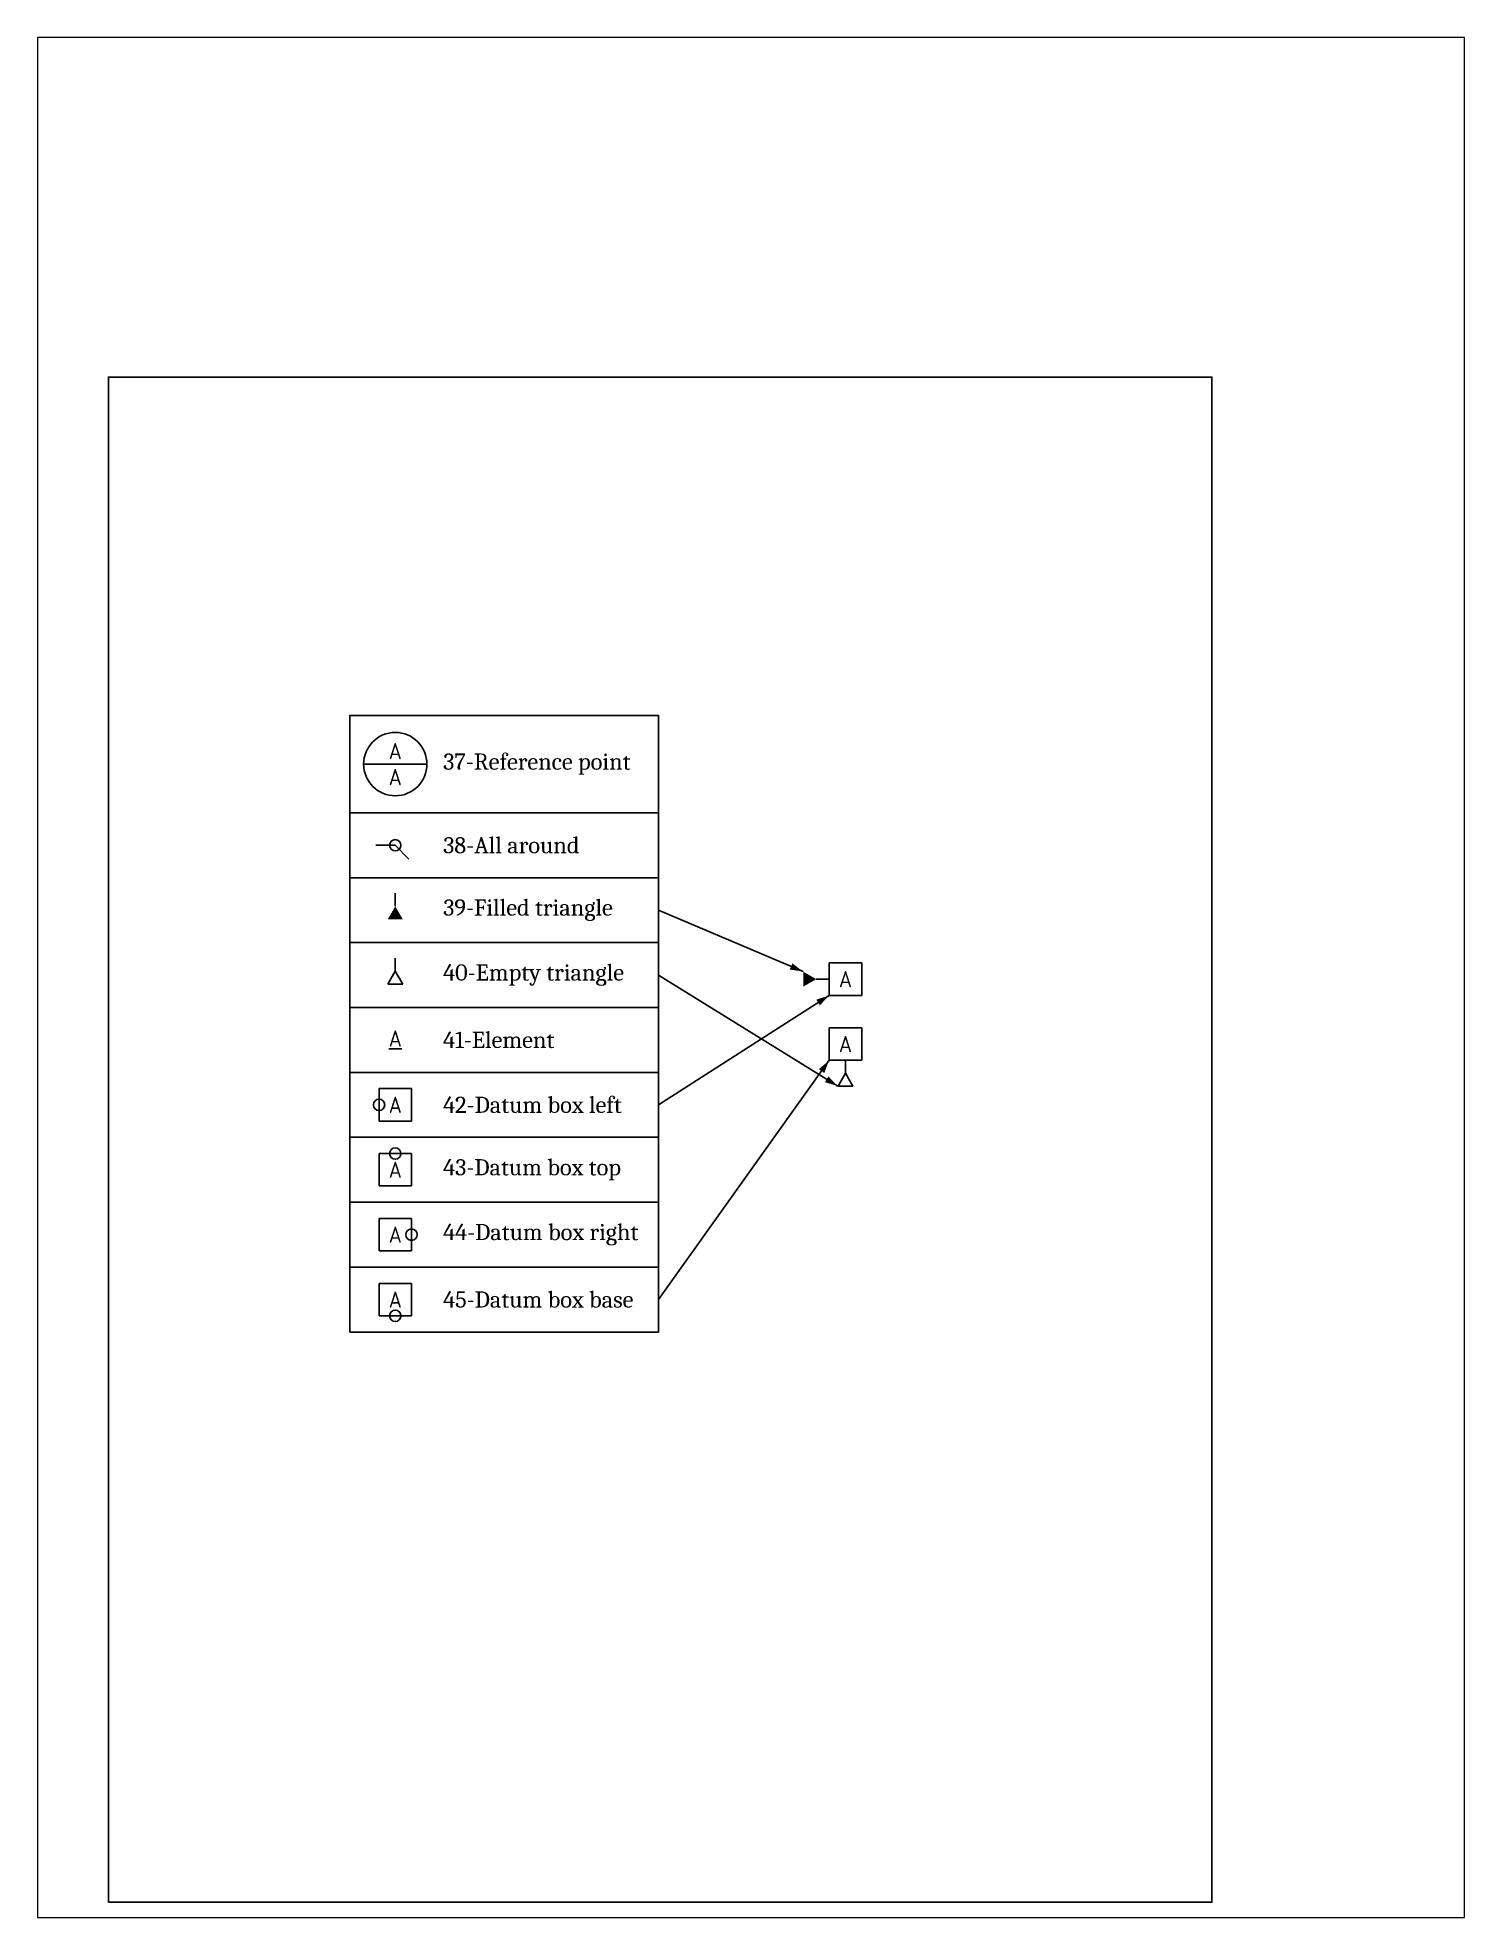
# Paper-space layout 'Présentation1' of a CAD drawing. Header units: millimetres. Extents: x 20 to 179, y 26 to 235.
# The model-space entities are those that its viewports show. They can reach past a viewport. Long polylines and large blocks are cut down to what shows.
import ezdxf
from ezdxf.enums import TextEntityAlignment as Align

# ---------------------------------------------------------------- set-up
doc = ezdxf.new("R2010")
doc.units = ezdxf.units.MM
doc.header["$PDMODE"] = 35
doc.header["$PDSIZE"] = -2
doc.linetypes.add('ACAD_ISO02W100B', pattern=[2.08, 1.56, -0.52])
doc.layers.get('0').update_dxf_attribs({"color": 9, "linetype": 'CONTINUOUS', "plot": 0})
doc.layers.get('DEFPOINTS').update_dxf_attribs({"linetype": 'CONTINUOUS'})
for name, color, linetype in [('00.1-SYMBOLS', 3, 'CONTINUOUS'), ('00.4-TEXT', 2, 'CONTINUOUS'), ('01.4-CONTINUOUS-035', 7, 'CONTINUOUS'), ('01.5-CONTINUOUS-050', 4, 'CONTINUOUS'), ('02.1-DASHED-0125', 1, 'ACAD_ISO02W100B')]:
    doc.layers.add(name, color=color, linetype=linetype)
doc.layers.add('00.8-FRAME', color=9, linetype='CONTINUOUS', plot=False)
doc.styles.add('Cambria-2-5', font='Cambria.ttf', dxfattribs={"height": 2.5})
doc.styles.add('Latin', font='isocp.shx')
doc.styles.add('Latin-2-5', font='ISOCP.SHX', dxfattribs={"height": 2.5})
doc.dimstyles.new('ISO129 TC10', dxfattribs={"dimscale": 0, "dimtxt": 2.5, "dimasz": 2, "dimexe": 1.5, "dimexo": 0, "dimgap": 1, "dimtad": 1, "dimtxsty": 'Latin-2-5', "dimblk": 'FL30°iso129', "dimcen": 1.75, "dimclrd": 256, "dimclre": 256, "dimclrt": 2, "dimaunit": 1, "dimadec": 0, "dimazin": 0, "dimtm": 1e-09, "dimtfac": 1, "dimtmove": 0, "dimatfit": 0, "dimldrblk": 'FL30°iso129', "dimfxl": 1, "dimlwd": -1, "dimlwe": -1, "dimarcsym": 0})

# ---------------------------------------------------------------- blocks, each defined once
blk = doc.blocks.new('PH_GRPBLK')
at = {"layer": 'DEFPOINTS', "color": 0}
blk.add_point((0, 0), dxfattribs=at)
blk = doc.blocks.new('37-Bezugsstelle')
at = {"layer": '00.1-SYMBOLS'}
blk.add_line((4.875, 0), (-4.875, 0), dxfattribs=at)
blk.add_circle((0, 0), 4.875, dxfattribs=at)
at = {"layer": '00.1-SYMBOLS', "color": 2}
blk.add_blockref('PH_GRPBLK', (4.875, 0), dxfattribs=at)
at = {"layer": '00.1-SYMBOLS', "color": 2, "style": 'Latin'}
blk.add_text('A', height=2.5, dxfattribs=at).set_placement((0, 0), align=Align.BOTTOM_CENTER)
blk.add_text('A', height=2.5, dxfattribs=at).set_placement((0, -0.75), align=Align.TOP_CENTER)
blk = doc.blocks.new('38-Rundum')
at = {"layer": '00.1-SYMBOLS'}
blk.add_circle((0, 0), 0.875, dxfattribs=at)
blk.add_blockref('PH_GRPBLK', (0.875, 0), dxfattribs=at)
blk = doc.blocks.new('39-Bezugvoll')
at = {"layer": '00.1-SYMBOLS'}
blk.add_line((0, 4), (0, 2), dxfattribs=at)
blk.add_solid([(-1.15, 0), (0, 2), (1.15, 0)], dxfattribs=at)
blk.add_blockref('PH_GRPBLK', (0, 4), dxfattribs=at)
blk = doc.blocks.new('40-Bezugleer')
at = {"layer": '00.1-SYMBOLS'}
for p, q in [((0, 4), (0, 2)), ((0, 2), (-1.15, 0)), ((-1.15, 0), (1.15, 0)), ((0, 2), (1.15, 0))]:
    blk.add_line(p, q, dxfattribs=at)
blk.add_blockref('PH_GRPBLK', (-1.15, 0), dxfattribs=at)
blk = doc.blocks.new('41-tolElement')
at = {"layer": '00.1-SYMBOLS'}
blk.add_line((-1, 0), (1, 0), dxfattribs=at)
at = {"layer": '00.1-SYMBOLS', "color": 2, "style": 'Latin'}
blk.add_text('A', height=2.5, dxfattribs=at).set_placement((0, -0.4125), align=Align.BOTTOM_CENTER)
blk = doc.blocks.new('42-Text2')
at = {"layer": '00.1-SYMBOLS'}
for p, q in [((0, 2.5), (0, -2.5)), ((5, 2.5), (0, 2.5)), ((5, -2.5), (5, 2.5)), ((0, -2.5), (5, -2.5))]:
    blk.add_line(p, q, dxfattribs=at)
at = {"layer": '00.1-SYMBOLS', "color": 2, "style": 'Latin'}
blk.add_text('A', height=2.5, dxfattribs=at).set_placement((2.5, 0), align=Align.MIDDLE_CENTER)
blk = doc.blocks.new('43-Text3')
at = {"layer": '00.1-SYMBOLS'}
for p, q in [((-2.5, 0), (-2.5, -5)), ((2.5, 0), (-2.5, 0)), ((2.5, -5), (2.5, 0)), ((-2.5, -5), (2.5, -5))]:
    blk.add_line(p, q, dxfattribs=at)
at = {"layer": '00.1-SYMBOLS', "color": 2, "style": 'Latin'}
blk.add_text('A', height=2.5, dxfattribs=at).set_placement((0, -2.5), align=Align.MIDDLE_CENTER)
blk = doc.blocks.new('44-Text4')
at = {"layer": '00.1-SYMBOLS'}
for p, q in [((-5, 2.5), (-5, -2.5)), ((0, 2.5), (-5, 2.5)), ((0, -2.5), (0, 2.5)), ((-5, -2.5), (0, -2.5))]:
    blk.add_line(p, q, dxfattribs=at)
at = {"layer": '00.1-SYMBOLS', "color": 2, "style": 'Latin'}
blk.add_text('A', height=2.5, dxfattribs=at).set_placement((-2.5, 0), align=Align.MIDDLE_CENTER)
blk = doc.blocks.new('45-Text1')
at = {"layer": '00.1-SYMBOLS'}
for p, q in [((-2.5, 5), (-2.5, 0)), ((2.5, 5), (-2.5, 5)), ((2.5, 0), (2.5, 5)), ((-2.5, 0), (2.5, 0))]:
    blk.add_line(p, q, dxfattribs=at)
at = {"layer": '00.1-SYMBOLS', "color": 2, "style": 'Latin'}
blk.add_text('A', height=2.5, dxfattribs=at).set_placement((0, 2.5), align=Align.MIDDLE_CENTER)
blk = doc.blocks.new('FL30°iso129')
blk.add_hatch(color=256).paths.add_polyline_path([(-0.05, 0), (-1.02, 0.26), (-1.02, -0.26)])

msp = doc.modelspace()

# ---------------------------------------------------------------- linework, layer by layer
at = {"layer": '00.1-SYMBOLS'}
for points in [[(37.19, 167.87), (84.72, 167.87), (84.72, 182.87), (37.19, 182.87)], [(37.19, 157.87), (84.72, 157.87), (84.72, 167.87), (37.19, 167.87)], [(37.19, 147.87), (84.72, 147.87), (84.72, 157.87), (37.19, 157.87)], [(37.19, 137.87), (84.72, 137.87), (84.72, 147.87), (37.19, 147.87)], [(37.19, 127.87), (84.72, 127.87), (84.72, 137.87), (37.19, 137.87)], [(37.19, 117.87), (84.72, 117.87), (84.72, 127.87), (37.19, 127.87)], [(37.19, 107.87), (84.72, 107.87), (84.72, 117.87), (37.19, 117.87)], [(37.19, 97.87), (84.72, 97.87), (84.72, 107.87), (37.19, 107.87)], [(37.19, 87.87), (84.72, 87.87), (84.72, 97.87), (37.19, 97.87)]]:
    msp.add_lwpolyline(points, close=True, dxfattribs=at)
at = {"layer": '00.1-SYMBOLS', "color": 1, "true_color": 0xff0000}
for centre in [(41.69, 122.87), (44.19, 115.37), (46.69, 102.87), (44.19, 90.37)]:
    msp.add_circle(centre, 0.875, dxfattribs=at)
at = {"layer": '00.8-FRAME'}
msp.add_lwpolyline([(0, 0), (170, 0), (170, 235), (0, 235)], close=True, dxfattribs=at)
at = {"layer": '02.1-DASHED-0125', "color": 1, "true_color": 0xff0000}
for q in [(40.84, 162.87), (46.44, 160.52)]:
    msp.add_line((44.19, 162.87), q, dxfattribs=at)

# ---------------------------------------------------------------- block references
at = {"layer": '00.1-SYMBOLS'}
for p in [(42.56, 122.87), (45.06, 115.37), (47.56, 102.87), (45.06, 90.37)]:
    msp.add_blockref('PH_GRPBLK', p, dxfattribs=at)
at = {"layer": '01.4-CONTINUOUS-035', "xscale": -1}
msp.add_blockref('37-Bezugsstelle', (44.19, 175.37), dxfattribs=at)
at = {"layer": '01.4-CONTINUOUS-035'}
for name, p in [('38-Rundum', (44.19, 162.87)), ('39-Bezugvoll', (44.19, 151.47)), ('40-Bezugleer', (44.19, 141.47)), ('42-Text2', (111.05, 142.24)), ('41-tolElement', (44.19, 131.51)), ('45-Text1', (113.55, 129.74)), ('40-Bezugleer', (113.55, 125.74)), ('42-Text2', (41.69, 122.87)), ('43-Text3', (44.19, 115.37)), ('44-Text4', (46.69, 102.87)), ('45-Text1', (44.19, 90.37))]:
    msp.add_blockref(name, p, dxfattribs=at)
at = {"layer": '01.4-CONTINUOUS-035', "rotation": 270}
msp.add_blockref('39-Bezugvoll', (107.05, 142.24), dxfattribs=at)

# ---------------------------------------------------------------- texts
at = {"layer": '00.4-TEXT', "char_height": 2.5, "attachment_point": 4, "style": 'Cambria-2-5'}
for s, insert, width in [('37-Reference point', (51.56, 175.37), 31.1236), ('38-All around', (51.56, 162.87), 23.7638), ('39-Filled triangle', (51.56, 152.87), 30.6906), ('40-Empty triangle', (51.56, 142.87), 34.5187), ('41-Element', (51.56, 132.87), 31.0297), ('42-Datum box left', (51.56, 122.87), 31.9894), ('43-Datum box top', (51.56, 112.87), 32.1337), ('44-Datum box right', (51.56, 102.87), 31.8451), ('45-Datum box base', (51.56, 92.87), 31.2679)]:
    msp.add_mtext(s, dxfattribs=dict(at, insert=insert, width=width))

# ---------------------------------------------------------------- leaders
at = {"layer": '00.1-SYMBOLS'}
for points in [[(107.05, 143.4), (84.72, 152.87)], [(112.39, 125.74), (84.72, 142.87)], [(111.05, 139.74), (84.72, 122.87)], [(111.05, 129.74), (84.72, 92.87)]]:
    msp.add_leader(points, dimstyle='ISO129 TC10', override={"dimscale": 1, "dimtad": 0}, dxfattribs=at)

psp = doc.layouts.new('Présentation1')

# ---------------------------------------------------------------- viewports
at = {"layer": '01.5-CONTINUOUS-050'}
psp.add_viewport(center=(99.21, 130.71), size=(158.73, 209.13), view_center_point=(99, 142.5), view_height=289.634, dxfattribs=at)

doc.saveas('drawing.dxf')
